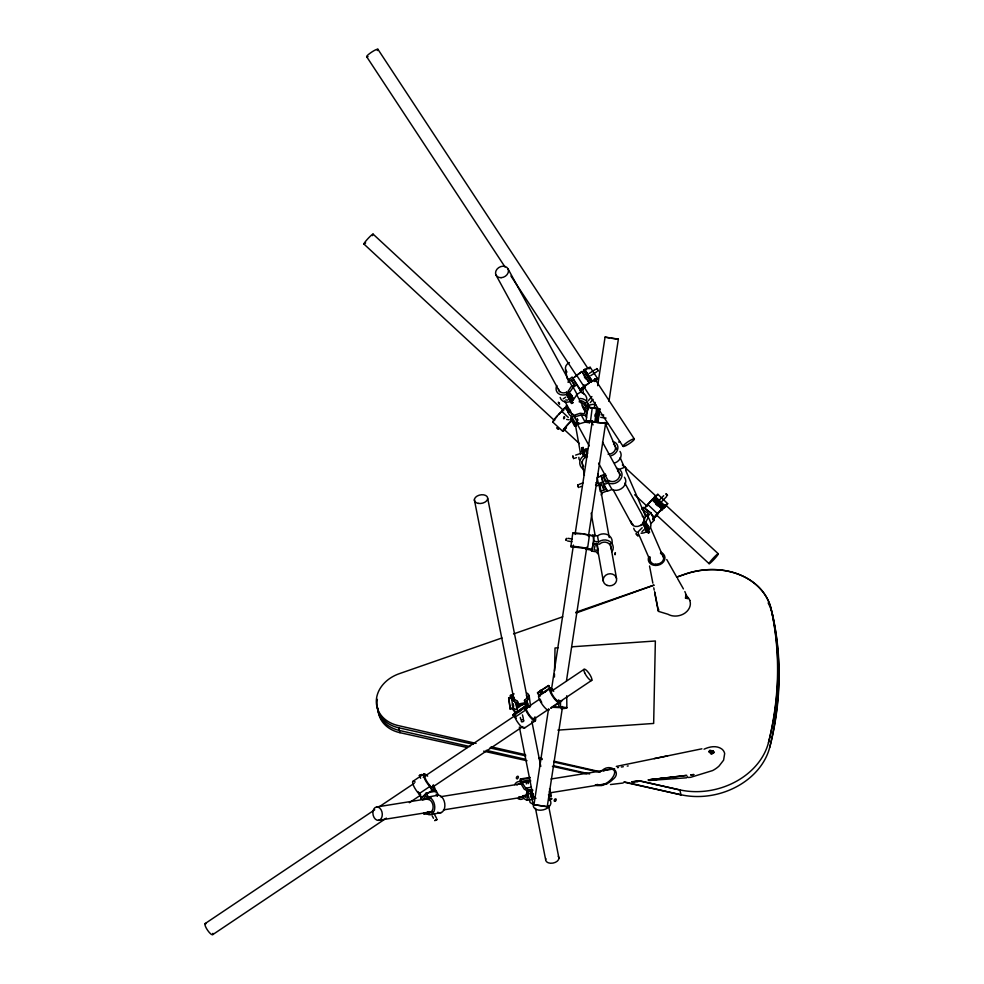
<?xml version="1.0" encoding="UTF-8"?>
<svg xmlns="http://www.w3.org/2000/svg" width="984" height="984" viewBox="0 0 984 984"><rect width="100%" height="100%" fill="white"/><g stroke="black" fill="none" stroke-linecap="round" stroke-linejoin="round"><path stroke-width="1.48" d="M655.664 504.054L657.484 505.776M647.767 516.145L647.73 518.371L645.799 522.061L649.01 529.466C653.056 525.554 649.698 520.192 647.767 516.145L651.014 512.836L643.216 507.473L641.605 509.134M554.423 677.004L554.484 673.954M554.558 670.891L555.025 647.989L558.063 647.779M514.46 701.715L513.968 697.201M511.52 698.209L511.569 697.102A8.991 5.658 -7.4 0 1 514.078 693.868M512.885 708.689L512.922 707.582M649.711 558.1L649.735 560.351A6.986 5.621 -13.8 0 0 651.716 563.143M564.607 417.966C564.742 413.612 562.307 420.512 564.472 418.434M588.789 421.115L595.824 422.148L586.12 420.771L587.879 407.29L595.295 408.089M590.462 421.386L592.22 407.893L597.596 408.668L597.067 412.714M594.84 422.062L596.599 408.581L587.879 407.29M595.541 422.222L597.313 408.741L599.723 409.012L597.964 422.493L595.541 422.222L600.978 422.886M596.009 420.795L596.71 415.408M596.833 420.82L598.407 408.827L600.092 409.061M596.771 422.394L598.53 408.901M570.868 546.624L572.786 533.193M573.586 533.525A8.991 0.701 8.2 0 1 577.583 533.156A8.991 0.701 8.2 0 1 589.465 535.148L587.534 548.568A8.991 0.701 8.2 0 0 574.471 546.464A8.991 0.701 8.2 0 0 573.241 547.362M585.603 549.158L590.277 549.896L592.22 549.306L594.152 535.874L589.465 535.148M562.565 706.512L547.239 806.72L533.98 804.678L548.519 709.021M551.753 687.779L573.438 545.087M575.062 534.46L592.368 420.599M594.213 408.458L595.135 402.382M597.669 385.691L605.062 337.118L618.37 339.123L608.948 401.398M566.489 680.707L586.796 547.129M588.407 536.501L605.713 422.653M679.71 789.857A67.588 54.329 -13.8 0 0 768.479 742.649C779.377 699.095 780.742 653.314 771.222 609.379A67.588 54.329 -13.8 0 0 684.249 574.41L677.029 576.981M624.2 782.206L681.014 794.764A67.588 54.329 -13.8 0 0 769.673 747.533C780.583 703.978 781.936 658.198 772.415 614.262A67.588 54.28 -13.9 0 0 768.135 602.909M514.718 784.629A8.991 6.187 80.9 0 1 519.613 781.567L520.45 778.959L530.204 777.397M529.712 778.147L521.36 779.488L520.339 784.211L519.712 784.002A6.544 4.502 80.9 0 0 517.043 784.974M530.511 781.345L522.147 782.686L521.668 784.912L524.214 789.119L527.141 790.829L532.713 789.931M527.141 790.829L525.739 797.311L523.021 795.712A6.544 4.502 80.9 0 1 518.912 796.609M530.278 781.751L530.573 780.386M517.928 798.553A8.991 6.187 80.9 0 0 523.525 798.331L526.735 800.226L528.937 790.041L531.335 789.66L527.572 792.563L530.13 802.538L533.34 804.42A8.991 5.879 -14.4 0 0 543.217 809.869A8.991 5.879 -14.4 0 0 550.154 800.521L549.232 799.672L551.175 798.172M592.54 536.366L592.823 535.161L597.509 535.899A8.991 8.007 -10.1 0 1 607.878 534.853A8.991 8.007 -10.1 0 1 611.986 543.266M597.78 553.721L596.255 551.815L591.581 551.077L593.918 541.249L593.217 537.338M578.051 419.848L577.288 420.918L577.337 418.507M664.089 508.138L667.681 503.66L657.841 494.3L657.078 495.518M710.632 753.695L711.752 754.261L712.416 752.329L710.042 752.133L711.038 753.363L712.588 753.031L712.416 752.329M577.214 384.596L573.18 387.204L569.404 392.776L573.303 399.922L577.079 394.35L581.113 391.755L572.061 377.278L568.026 379.886L569.33 382.272M576.636 421.496L577.399 421.73L575.763 426.084L574.545 425.912L570.646 418.766L571.261 416.171A8.991 7.208 -28.6 0 1 568.469 408.262M575.763 426.084L571.864 418.926L573.487 414.584L572.737 414.338A6.544 5.24 -28.6 0 1 570.351 410.107M590.092 421.115L589.477 422.739L585.136 422.136L578.395 424.104L574.484 416.945L575.259 414.891L580.228 413.268L584.188 413.809L586.427 407.843L582.749 407.327A6.544 5.24 -28.6 0 0 582.061 405.814M574.545 425.912L575.468 423.428L571.569 416.281M578.395 424.104L578.912 422.702M586.562 417.388L585.578 415.592L588.26 408.446M588.666 407.364L589.096 406.207L584.742 405.605A8.991 7.208 -28.6 0 0 579.145 401.804M595.935 415.814C594.68 418.495 594.631 412.64 596.009 414.362M656.033 496.391L653.413 498.507L663.241 507.879L666.008 505.444L664.298 507.67M689.784 600.437A13.874 11.144 -13.8 0 1 685.418 612.724A13.825 11.119 -13.8 0 1 680.719 615.172A14.096 11.328 -13.8 0 1 672.785 615.886A13.801 11.095 -13.8 0 1 668.05 614.274L658.468 611.371L658.677 609.342M585.492 403.514L586.144 402.419M650.977 523.537L654.225 520.241L652.872 519.306L654.286 517.055L662.269 508.654L652.441 499.294L643.782 508.765L643.216 507.473M644.618 508.261L652.441 499.294M653.413 498.507L655.073 496.391L664.901 505.751L664.483 506.428L654.643 497.068L655.073 496.391M655.492 515.985L654.458 517.621L657.841 514.312M663.241 507.879L664.901 505.751M710.325 753.08L708.824 751.481L712.121 753.375A2.964 1.71 30 0 0 712.896 753.35L712.896 753.35A2.89 1.661 29.6 0 0 713.584 753.055L712.785 750.694L714.322 752.293M645.701 524.583L644.089 520.893L645.356 516.477L648.308 513.463L643.339 510.044L646.021 516.219M648.038 527.301L647.3 528.285L649.01 529.466M685.454 598.1L686.315 596.993L685.577 596.39M553.254 421.952A8.991 0.947 -47.2 0 1 554.607 418.938A8.991 0.947 -47.2 0 1 561.667 411.263L564.656 407.807L567.276 406.355L566.218 405.654L567.842 412.112M561.433 411.927L563.955 409M588.198 400.845L591.901 396.564M587.583 404.891L588.42 403.907L589.072 406.49M590.252 402.591L593.032 399.381M420.672 799.045L426.195 793.043L436.318 791.099L438.47 795.084A8.991 5.879 79.1 0 1 444.879 805.957A8.991 5.879 79.1 0 1 437.671 812.267M436.318 791.099L435.641 791.825L431.988 790.496L429.823 786.499A8.991 2.374 56.1 0 1 423.587 775.909A8.991 2.374 56.1 0 1 427.671 776.142M430.008 811.812L423.612 813.104L424.215 814.235L425.678 812.649M661.642 510.561L663.007 509.097M662.269 508.654L657.533 513.746L647.706 504.386M659.686 499.774L663.696 495.69M661.642 501.643L666.66 496.526M642.171 527.744L638.087 531.864M646.328 524.693L649.538 532.098L648.616 533.02L645.406 525.628L646.328 524.693L642.712 522.209M652.675 519.626L657.017 515.37M641.962 531.741L643.966 529.699M570.216 394.744L568.272 391.165L570.904 386.958L574.57 384.596L571.286 379.935L567.879 382.136M573.303 399.922L572.171 398.323L573.168 397.487M572.061 377.278L572.737 378.532L581.925 371.509L589.318 382.813L581.888 388.299L582.011 389.209L585.418 387.007L583.942 384.744M584.275 388.065L580.24 390.66L580.043 389.246L589.318 382.813M532.467 799.279L530.634 792.157L532.688 790.582M552.073 798.701L549.958 800.336L548.494 794.641M645.209 530.155L645.922 529.613L649.538 532.098M645.406 525.628L643.056 524.435A8.991 7.245 -23.5 0 1 640.572 525.468M648.616 533.02L646.267 531.827A8.991 7.245 -23.5 0 1 641.051 533.266M548.383 685.516L549.798 687.988L538.9 695.294L537.498 692.822L548.383 685.516L551.101 690.018A6.544 1.722 56.1 0 0 554.349 697.681A6.544 1.722 56.1 0 0 558.727 699.858M537.498 692.822L548.875 685.627M529.81 707.41L525.247 702.822L514.349 710.14L515.099 713.08L514.337 713.216L514.177 715.048L516.6 713.412M539.958 695.319L550.856 688.013L553.119 689.575M413.071 781.234L423.956 773.916M515.099 713.08L526.612 705.184L528.666 707.238M524.792 727.373A8.991 2.374 56.1 0 1 520.819 726.143A8.991 2.374 56.1 0 1 514.964 717.52L512.959 714.716L523.845 707.41L527.067 711.038A6.544 1.722 56.1 0 0 531.495 717.496A6.544 1.722 56.1 0 0 534.226 717.976M513.168 715.54L524.066 708.234L523.845 707.41M205.016 923.656L374.707 809.795M378.545 807.237L414.264 783.264M423.194 777.274L515.062 715.626M525.259 708.788L539.293 699.366M550.782 691.666L583.955 669.403M514.866 717.25L525.764 709.944L524.066 708.234M421.632 797.999L418.938 793.805L429.823 786.499M430.586 787.889L432.763 786.425L432.702 785.466M212.864 934.542L386.38 818.122M409.344 802.71L420.832 794.998M431.041 788.159L522.898 726.512M533.107 719.673L548.42 709.39M550.966 707.681L591.802 680.288M550.868 708.332L552.762 707.066L560.548 707.152A8.991 0.824 -0.8 0 1 566.87 707.828L566.71 695.786M553.967 706.254L558.764 703.031L558.814 706.758M559.761 702.367L561.766 701.026L560.031 700.633A8.991 2.374 56.1 0 1 554.681 699.169A8.991 2.374 56.1 0 1 549.699 688.013L549.798 687.988M524.423 728.111L535.321 720.805M421.091 797.803L431.988 790.496M581.925 371.509L574.496 376.995M587.19 368.828A6.544 0.763 -33.2 0 0 584.385 370.291L583.623 370.759L584.668 369.369L592.11 381.042L584.668 369.369M589.231 373.403L595.48 369.369M590.707 375.642L596.931 371.632M563.242 398.815L565.738 397.204M568.973 395.58L572.872 402.739L571.729 403.465L567.829 396.318L568.973 395.58L566.575 392.186L565.751 392.567A6.544 5.24 -28.6 0 1 558.481 389.197M594.41 381.337A6.544 0.763 -33.2 0 0 591.778 381.595L591.015 382.063L592.061 380.673M590.978 381.743L592.429 380.857A8.991 1.045 -33.2 0 1 597.534 378.545A8.991 1.045 -33.2 0 1 594.742 381.534M657.841 494.3L653.77 497.941L663.597 507.301L667.681 503.66M585.578 415.592L581.236 414.977L574.484 416.945M583.906 452.332L584.705 451.927L583.106 447.474L581.815 447.892L583.598 455.924L581.815 447.892M585.136 454.669L585.578 457.412L584.779 457.831A6.544 5.965 -9 0 0 583.623 466.391M603.512 770.853C625.824 762.317 609.785 788.971 597.19 784.396M569.662 399.725L570.474 399.344L572.872 402.739M567.829 396.318L566.132 394.535A8.991 7.208 -28.6 0 1 557.854 393.071A8.991 7.208 -28.6 0 1 556.833 385.543M571.729 403.465L570.031 401.693A8.991 7.208 -28.6 0 1 560.142 397.425M704.04 749.205C709.427 746.635 716.463 745.232 721.69 748.922A11.218 9.016 -13.8 0 1 724.667 753.559L723.597 760.165L719.058 766.044A26.31 21.156 -13.8 0 1 712.625 770.558L690.596 777.335L688 777.458L687.226 776.634M619.736 469.233L623.893 467.597M605.48 473.981L601.015 475.702L603.819 484.595L607.546 491.201L612.011 489.478A8.991 7.466 -29.5 0 0 623.069 487.314A8.991 7.466 -29.5 0 0 624.434 477.252M578.973 484.436L583.118 482.837M601.679 475.838L597.226 477.56L598.309 483.648L602.774 481.926L601.962 477.363M617.546 471.028A6.544 5.437 -29.5 0 1 618.05 479.06A6.544 5.437 -29.5 0 1 609.022 480.561L605.246 482.012L603.475 476.354L606.181 475.309M579.97 486.945L581.347 486.403M601.654 484.374L599.133 485.346L600.228 491.434L603.991 489.983L603.34 486.33M603.819 484.595L608.272 482.873A8.991 7.466 -29.5 0 0 621.002 478.556A8.991 7.466 -29.5 0 0 616.562 468.199M606.513 489.38L606.821 491.053L602.356 492.775A8.991 8.007 -10.1 0 1 601.163 495.038M575.947 613.057L653.929 585.234M501.963 637.964L399.233 673.708A33.788 27.22 -12.5 0 0 376.318 701.014A33.788 27.22 -12.5 0 0 398.176 725.565L476.084 743.387M513.537 633.93L562.737 616.808M575.763 612.282L653.893 585.086M677.041 577.03L684.274 574.508A67.588 54.28 -13.9 0 1 771.222 609.379A418.987 336.811 -13.8 0 1 768.479 742.649M575.652 455.088L581.298 453.255M582.688 453.378L583.979 452.96L583.106 447.474M618.592 442.05L620.006 441.595M575.087 458.113L576.501 457.646M594.152 535.874L593.02 536.218L592.823 535.161M589.723 549.097L585.652 549.023M533.98 804.666L547.338 806.696M538.9 695.294L538.802 695.331A8.991 2.374 56.1 0 0 542.959 705.43A8.991 2.374 56.1 0 0 549.306 709.353M667.669 755.86L616.328 766.413M701.912 748.812L654.212 758.627M587.423 456.748L585.8 449.147L587.596 448.79M426.195 793.043L428.36 797.028L438.47 795.084M426.859 799.033L422.53 799.869L426.047 796.044L427.868 799.426A6.544 4.268 79.1 0 1 433.132 806.868A6.544 4.268 79.1 0 1 427.954 811.984M424.215 814.235L429.996 813.116M431.263 814.481L441.373 812.538M514.374 708.431L510.229 709.169L508.654 697.865L511.557 697.336L513.144 709.919L515.247 712.33M508.654 697.865L508.863 698.689L513.943 697.779M517.424 710.928L515.997 702.724L511.778 699.427L514.189 699.009L517.486 701.346L518.162 704.027L525.149 702.785M516.748 705.663L527.707 703.708L527.941 705.528M510.019 708.345L512.922 707.828M617.46 767.668L618.444 767.508M621.371 767.028L623.315 766.721M627.226 766.081L628.198 765.921M519.872 781.653L529.367 780.005M376.847 806.941L431.373 798.196M440.463 796.732L520.733 783.854M551.028 778.996L614.631 768.799M522.147 782.686L525.727 788.159L531.298 787.261M523.021 795.712L526.686 795.134M378.323 820.349L432.837 811.615M443.44 809.906L523.709 797.04M549.466 792.907L607.017 783.67M526.735 800.226L532.11 799.365M562.258 708.357L564.373 707.816L552.184 707.299M662.06 778.344L660.953 778.479L663.031 778.233L648.444 779.98M610.498 784.543L623.143 783.018M631.9 781.972L638.714 781.148M674.052 776.88L675.233 776.745M652.331 779.513L649.317 779.869L686.143 775.466M673.093 776.991L686.807 775.367M690.67 774.9L693.56 774.556M690.989 774.888L693.892 774.543M670.215 777.335L672.343 777.089L671.174 777.225M648.149 779.918L673.302 776.966M650.289 779.759L651.359 779.635M650.08 779.697L649.096 779.808L651.039 779.586M637.792 781.099L639.575 780.902M632.122 781.726L638.628 781.013M632.318 781.813L638.628 781.284L637.005 781.419L637.73 781.357M636.107 781.493L638.788 781.284M648.616 780.533L656.648 779.918M653.905 780.127L655.762 779.992L653.019 780.189L686.611 777.815M571.741 646.82L655.356 640.99L653.659 723.449L557.891 730.128M618.321 339.173L617.509 339.111M655.319 564.349L659.391 563.648L661.691 562.172A7.036 5.658 -13.8 0 0 663.154 560.191A7.232 5.818 -13.8 0 0 663.511 556.821M590.548 407.622L593.438 407.868M596.599 408.581L599.404 408.913L597.645 422.407L603.586 423.206M586.12 420.771L591.679 421.361M604.114 423.206L605.591 423.317L604.483 423.095M602.528 423.022L607.964 423.649L605.234 423.132M581.175 533.783L575.689 533.734M616.328 338.963L611.556 338.299M566.624 419.442L569.207 419.787M711.629 752.625L713.511 753.031M601.052 414.67L603.745 415.051M600.695 417.351L606.082 418.102M590.646 421.164L593.537 421.57M570.646 418.766L571.864 418.926M587.694 535.05L591.655 535.665M593.918 541.249L598.592 541.987A8.991 8.007 -10.1 0 1 610.08 541.618A8.991 8.007 -10.1 0 1 612.085 551.68M567.977 538.334L572.319 539.023M594.385 543.967L597.226 544.41L598.321 550.499L594.053 549.835L595.541 543.574L599.502 544.189A6.544 5.83 -10.1 0 1 607.177 542.627A6.544 5.83 -10.1 0 1 610.732 548.728M567.596 541.003L571.938 541.68M592.22 549.306L573.241 546.919L574.927 547.461M609.674 338.004L605.062 337.131M583.229 534.091L586.71 534.767M377.364 699.366A33.788 27.158 -13.8 0 0 398.717 727.791L473.476 744.31M489.934 747.938L525.813 755.872M539.269 758.836L542.258 759.5M554.226 762.145L599.084 772.046M639.452 780.964L679.821 789.881L681.014 794.764M378.114 708.308A33.788 27.158 -13.8 0 0 399.922 732.674L467.203 747.533M483.648 751.173L527.018 760.743M552.43 766.364L586.821 773.953M491.065 746.807L525.53 754.691M539.011 757.778L542.012 758.455M553.992 761.198L600.437 771.825M639.391 780.73L679.846 789.992M469.786 746.548L399.369 730.448A33.788 27.22 -12.5 0 1 377.573 707.877M486.268 750.325L525.222 759.23M553.697 765.736L589.65 773.965M624.114 781.849L681.051 794.863M595.824 482.849L598.309 483.648M585.664 378.852L584.312 376.761M595.529 485.05L597.362 485.727L601.421 484.165L603.991 489.983M557.264 427.671C555.111 427.24 559.687 430.844 558.408 428.606M520.45 778.959L521.36 779.488M525.727 788.159L528.937 790.041M530.634 792.157L532.455 793.215M527.572 792.563L530.782 794.457A8.991 5.879 -14.4 0 0 533.254 799.242M644.089 520.893L645.799 522.061M713.486 751.432L710.35 750.312A2.866 1.255 16 0 0 709.858 750.361A2.915 1.316 17.2 0 0 709.587 750.411L709.279 751.874M685.405 597.866L686.709 598.481L686.315 596.993M553.734 691.309L550.856 688.013M666.488 494.891C669.686 497.191 664.655 491.656 666.143 494.522M564.656 407.807L569.576 412.358M373.071 234.106L563.709 410.648M622.368 464.965L656.217 496.305M665.233 504.657L718.259 553.758A6.753 0.713 -47.2 0 1 711.567 561.889A6.753 0.713 -47.2 0 1 711.198 560.474A6.753 0.713 -47.2 0 1 718.308 553.808M561.667 411.263L568.285 417.388M363.932 244.057L554.57 420.599M563.598 428.95L579.391 443.575M634.668 494.755L647.078 506.256M656.107 514.607L709.12 563.697M552.75 422.074L562.676 431.263M654.151 497.314L663.991 506.686M652.084 499.86L656.02 503.599M657.989 505.469L661.924 509.22M644.459 507.695L648.85 511.877M651.826 514.706L654.286 517.055M512.959 714.716L515.382 717.139M684.852 591.532L687.791 598.789L685.59 594.816M570.855 394.129L572.171 396.208L571.581 395.457M580.216 390.488L581.113 391.755M568.272 391.165L569.404 392.776M377.905 49.261L587.891 368.397M594.644 378.656L634.274 438.901M366.724 56.801L505.038 267.008M510.942 275.975L576.722 375.949M583.463 386.208L623.106 446.441M590.252 367.364L597.645 378.668M583.537 370.095L590.929 381.398M591.015 382.063L583.586 370.439L585.037 369.553A8.991 1.045 -33.2 0 1 588.973 368.902M581.962 371.817L584.927 376.343M585.664 377.462L589.354 383.12M576.686 375.334L584.078 386.638M572.651 377.93L580.043 389.246M559.133 403.28C560.905 406.404 557.042 399.91 558.814 403.046M537.977 692.933L539.982 696.451M666.746 559.527L676.672 577.03M677.472 578.42L683.413 588.924M608.272 482.873L612.011 489.478M603.475 476.354L606.452 481.643M589.096 406.207L589.773 407.45M571.286 379.935L573.893 384.707M573.18 387.204L577.079 394.35M507.928 268.693L572.171 386.491M576.513 394.436L585.898 411.632M590.941 420.906L593.106 424.867M602.491 442.074L620.535 475.174M624.877 483.107L643.634 517.523M582.749 407.327L584.705 410.906M588.518 420.98L589.477 422.739M570.868 395.937L572.171 398.323M581.236 414.977L585.136 422.136M566.575 392.186L567.879 394.572M566.464 394.375L570.376 401.534M573.487 414.584L575.443 418.163M496.084 275.2L559.601 391.669M564.656 400.931L571.876 414.166M576.206 422.111L589.207 445.937M598.579 463.144L608.69 481.668M613.02 489.614L631.789 524.029M436.404 792.108L433.44 784.826M432.763 786.425L434.731 790.054L431.914 789.033L430.082 785.65A6.544 1.722 56.1 0 1 425.642 779.217A6.544 1.722 56.1 0 1 425.826 775.982M436.158 794.1L437.376 796.351M419.971 777.053L420.635 778.283M434.534 814.518L436.539 818.221M432.161 815.81L433.489 818.282M420.414 795.207L419.196 792.956A6.544 1.722 56.1 0 1 417.966 791.628M602.774 481.926L606.821 491.053M651.014 512.836L654.225 520.241M604.877 422.431L616.476 449.159M620.141 457.597L624.409 467.437M625.627 470.254L645.775 516.662M650.043 526.501L663.474 557.448M643.241 523.439L645.922 529.613M643.351 524.214L646.562 531.606M638.628 534.054L651.445 563.598M587.608 453.649L586.944 451.422L587.436 452.615M525.764 709.944L525.862 710.214A8.991 2.374 56.1 0 0 533.217 720.153A8.991 2.374 56.1 0 0 534.927 716.819M585.8 449.147L586.55 451.25M583.979 452.96L585.578 457.412M515.948 717.717L516.169 718.357M549.527 788.737L551.347 795.859M549.355 791.05L550.806 796.745M530.782 794.457L533.34 804.42M526.612 692.847A8.991 5.658 -7.4 0 1 526.957 700.768L527.707 703.708M526.612 705.184L527.289 707.865L526.489 709.144L525.075 707.73L525.235 705.909L525.997 705.774L524.509 700.288A6.544 4.12 -7.4 0 0 526.366 695.331M522.43 714.864L523.353 718.505M520.315 717.471L520.77 719.292M398.717 727.791L399.922 732.674M487.72 498.494L527.362 698.689M531.84 721.272L540.782 766.425M548.531 805.564L558.961 858.257M474.362 499.749L514.312 701.457M519.38 727.053L533.389 797.803M535.481 808.344L545.603 859.512M654.668 591.753L658.468 611.371M649.538 566.009L652.859 583.143M653.757 587.817L654.212 590.154M654.668 592.479L658.124 610.388M582.503 387.757L583.586 393.809M585.209 402.887L585.738 405.912M597.891 473.981L598.432 477.006M599.785 484.571L609.231 537.51M610.314 543.562L616.513 578.358M597.509 535.899L598.592 541.987M565.517 369.455L567.141 378.532M575.234 423.907L580.634 454.165M581.987 461.73L584.422 475.346M591.163 513.156L595.209 535.849M596.562 543.414L603.315 581.236M591.31 549.576L591.581 551.077M529.158 695.639L530.524 706.131M526.957 700.768L527.731 706.746M524.509 700.288L524.853 702.908M518.162 704.027L518.556 707.029M517.486 701.346L517.818 703.966M515.997 702.724L516.772 708.714M508.863 698.689L510.229 709.169M560.462 701.125L560.548 707.152M772.415 614.262A418.987 336.811 -13.8 0 1 769.673 747.533M686.463 596.058A13.825 11.119 -13.8 0 1 689.846 600.474M648.96 556.538A8.401 6.753 -13.8 0 0 651.359 564.373A8.524 6.851 -13.8 0 0 661.949 563.414A8.425 6.777 -13.8 0 0 663.105 553.721A8.339 6.704 -13.8 0 0 660.596 552.208M663.511 556.821A6.986 5.621 -13.8 0 0 661.531 554.029A7.036 5.658 -13.8 0 0 660.485 553.438M655.467 564.349A7.036 5.658 -13.8 0 1 651.863 563.143M649.834 558.162A7.036 5.658 -13.8 0 1 650.215 557.042M567.719 400.07A6.544 5.24 -28.6 0 1 565.775 399.861M532.774 794.149A6.544 4.502 80.9 0 1 531.581 795.097M535.997 798.27A6.544 4.28 -14.4 0 1 533.353 793.756M526.317 783.928A1.353 0.849 -59.6 0 1 527.596 782.096A1.353 0.849 -59.6 0 1 528.113 783.658M564.213 430.402A8.991 0.947 -47.2 0 1 563.906 428.95A8.991 0.947 -47.2 0 1 571.593 420.451M554.398 420.242A6.544 0.689 -47.2 0 1 557.276 416.183M558.703 414.621A6.544 0.689 -47.2 0 1 560.154 413.132M566.476 427.954A6.544 0.689 -47.2 0 1 565.025 428.065A6.544 0.689 -47.2 0 1 571.347 421.115M580.117 398.471A8.991 7.847 -14.2 0 1 588.457 406.232M581.212 392.407A8.991 7.847 -14.2 0 1 586.833 399.775M579.453 400.648A6.544 5.707 -14.2 0 1 586.034 406.183M541.704 702.404A6.544 1.722 56.1 0 1 540.216 699.144M566.87 707.828A8.991 0.824 -0.8 0 1 561.126 708.701M545.271 691.973A1.353 1.255 -77.4 0 1 545.628 691.617M518.925 711.998A1.353 1.045 -14.3 0 1 519.072 711.161M519.429 710.829A1.353 1.045 -14.3 0 1 520.917 710.645M513.919 705.983A1.353 1.045 -14.3 0 1 512.455 705.184A1.353 1.045 -14.3 0 1 513.648 703.904M511.114 696.893A1.353 1.045 -14.3 0 1 510.179 695.676A1.353 1.045 -14.3 0 1 511.828 694.778A1.353 1.045 -14.3 0 1 512.762 695.995M418.938 793.805A8.991 2.374 56.1 0 1 412.936 784.1A8.991 2.374 56.1 0 1 415.199 782.034M428.36 797.028A8.991 5.879 79.1 0 1 434.633 809.18A8.991 5.879 79.1 0 1 425.875 812.919M619.969 451.398A8.991 7.245 -23.5 0 1 614.594 463.083M612.724 441.472A8.991 7.245 -23.5 0 1 617.903 448.187A8.991 7.245 -23.5 0 1 611.384 455.678M613.524 444.202A6.544 5.264 -23.5 0 1 614.889 450.401A6.544 5.264 -23.5 0 1 608.1 454.251M583.327 469.233A8.991 8.204 -9 0 1 583.278 456.096L584.816 455.297L583.942 449.799L582.405 450.598A8.991 8.204 -9 0 0 580.535 452.406M579.293 459.786A8.991 8.204 -9 0 1 578.85 457.302M638.431 532.922A8.991 7.245 -23.5 0 1 633.733 528.285M633.032 524.497A8.991 7.245 -23.5 0 1 630.523 520.88M368.028 56.629A6.753 1.132 -33.3 0 1 368.102 54.796A6.753 1.132 -33.3 0 1 375.593 49.864A6.753 1.132 -33.3 0 1 377.303 50.528M642.183 515.96A6.753 5.412 -28.6 0 1 640.326 525.518A6.753 5.412 -28.6 0 1 631.236 521.963M558.26 856.252A6.753 4.268 -11.2 0 1 553.008 863.091A6.753 4.268 -11.2 0 1 545.812 858.577M566.968 372.087A6.753 6.015 -10.1 0 1 569.404 362.592M365.642 242.925A6.753 0.713 -47.2 0 1 364.806 242.347A6.753 0.713 -47.2 0 1 371.189 235.397A6.753 0.713 -47.2 0 1 372.321 235.643M212.925 933.349A6.753 1.783 56.1 0 1 207.673 930.397A6.753 1.783 56.1 0 1 206.185 923.607M587.411 406.81A6.753 5.437 -23.5 0 1 595.972 404.965M599.674 771.923A21.131 16.986 -13.8 0 1 602.688 770.041C610.486 763.178 622.491 772.379 612.589 779.685A20.922 16.814 -13.8 0 1 606.845 783.756L601.704 785.552L597.165 785.589A6.679 5.363 -13.8 0 1 596.009 785.195L595.664 785.035A5.461 4.391 -13.8 0 1 595.345 784.838M566.046 539.995C566.55 542.258 566.809 535.234 566.046 539.995M434.83 820.545L437.203 819.451L434.83 820.545M614.877 554.103C615.197 556.932 615.763 549.38 614.877 554.103M419.319 775.503L421.669 774.543L419.319 775.503M636.156 533.881L637.952 535.837L636.156 533.881M646.193 523.648L647.989 525.604L646.193 523.648M625.307 467.08L626.255 469.553L625.307 467.08M596.759 368.582L598.186 370.82L596.759 368.582M577.669 485.014L578.592 487.474L577.669 485.014M572.897 456.072L573.684 458.569L572.897 456.072M517.363 778.651A1.353 0.849 -59.6 0 0 518.26 776.524A1.353 0.849 -59.6 0 0 516.514 777.311A1.353 0.849 -59.6 0 0 517.363 778.651M555.308 801.185A1.353 0.849 -59.6 0 0 556.009 799.033A1.353 0.849 -59.6 0 0 554.287 800.054A1.353 0.849 -59.6 0 0 555.308 801.185M541.84 692.453A1.353 1.255 -77.4 0 0 541.212 690.239A1.353 1.255 -77.4 0 0 539.712 691.973A1.353 1.255 -77.4 0 0 541.84 692.453M521.692 721.629A1.353 1.045 -14.3 0 0 523.845 720.755A1.353 1.045 -14.3 0 0 522.037 719.784A1.353 1.045 -14.3 0 0 521.692 721.629M626.218 445.444A6.753 1.132 -33.3 0 0 634.36 438.987A6.753 1.132 -33.3 0 0 625.492 443.575A6.753 1.132 -33.3 0 0 626.218 445.444M501.077 277.685A6.753 5.412 -28.6 0 0 508.027 268.866A6.753 5.412 -28.6 0 0 496.92 269.284A6.753 5.412 -28.6 0 0 501.077 277.685M478.347 503.39A6.753 4.268 -11.2 0 0 487.683 497.879A6.753 4.268 -11.2 0 0 477.092 496.096A6.753 4.268 -11.2 0 0 478.347 503.39M373.108 810.828A6.753 4.649 80.9 0 0 378.569 820.336A6.753 4.649 80.9 0 0 381.091 809.783A6.753 4.649 80.9 0 0 373.108 810.828M607.325 585.455A6.753 6.015 -10.1 0 0 616.599 578.777A6.753 6.015 -10.1 0 0 605.824 575.148A6.753 6.015 -10.1 0 0 607.325 585.455M584.668 672.81A6.753 1.783 56.1 0 0 591.618 680.473A6.753 1.783 56.1 0 0 587.337 671.248A6.753 1.783 56.1 0 0 584.668 672.81"/></g></svg>
